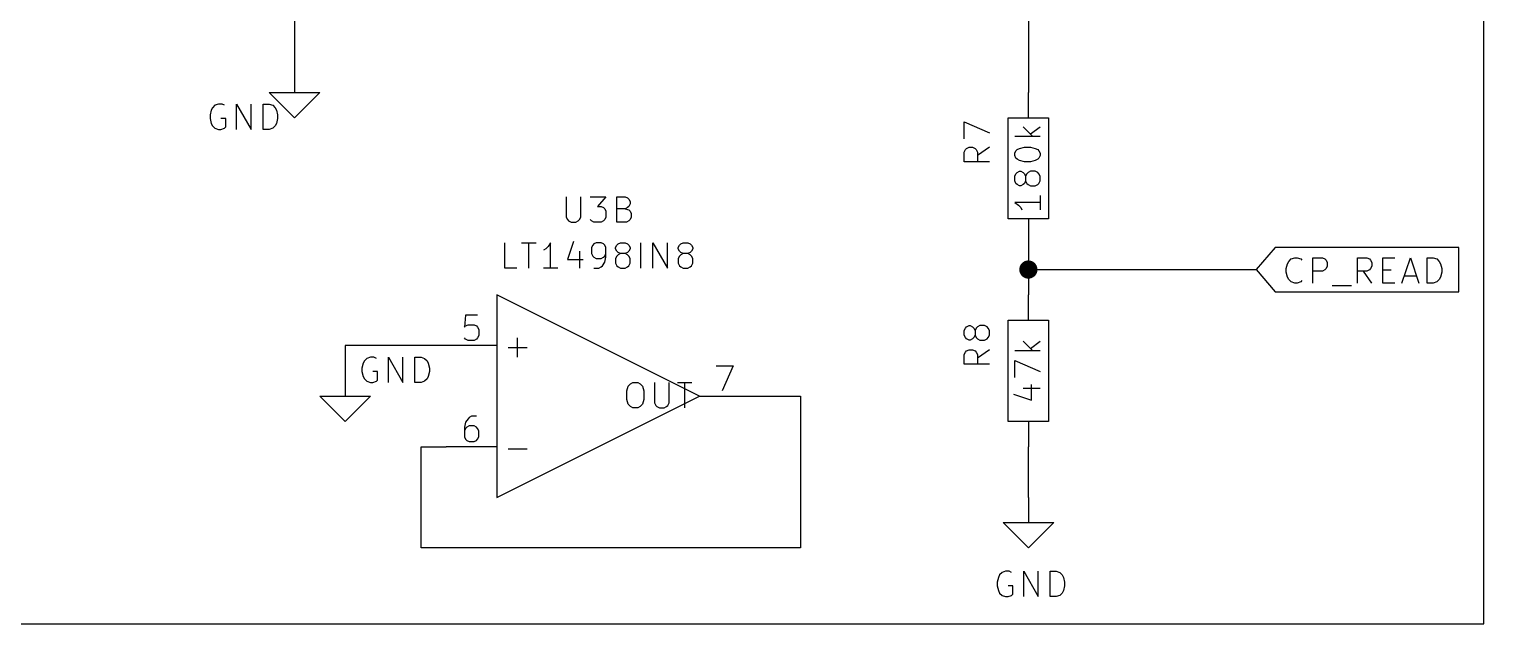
# Model space of a CAD drawing. Extents: x 0.4 to 16.1, y -11.3 to -0.4.
# Drawn here: x 11.226 to 14.1, y -3.5 to -2.325 of the extents above; entities that cross this region are included whole.
import ezdxf

# ---------------------------------------------------------------- set-up
doc = ezdxf.new("R2010")
doc.units = 0
doc.header["$MEASUREMENT"] = 0
for name, color, linetype in [('BLUE3', 171, 'CONTINUOUS'), ('CYAN2', 4, 'CONTINUOUS'), ('GREEN3', 91, 'CONTINUOUS'), ('LYELLOW', 51, 'CONTINUOUS'), ('RED2', 1, 'CONTINUOUS'), ('RED3', 11, 'CONTINUOUS')]:
    doc.layers.add(name, color=color, linetype=linetype)

msp = doc.modelspace()

# ---------------------------------------------------------------- linework, layer by layer
at = {"layer": 'BLUE3', "linetype": 'CONTINUOUS'}
for p, q in [((14.1, -3.5), (14.1, -1.15)), ((8.3, -3.5), (14.1, -3.5))]:
    msp.add_line(p, q, dxfattribs=at)
at = {"layer": 'CYAN2', "linetype": 'CONTINUOUS'}
for p, q in [((11.5857, -2.48504), (11.5833, -2.49456)), ((11.5857, -2.48504), (11.5833, -2.49456)), ((11.5833, -2.49456), (11.5833, -2.5017)), ((11.5833, -2.49456), (11.5833, -2.5017)), ((11.5881, -2.48028), (11.5857, -2.48504)), ((11.5881, -2.48028), (11.5857, -2.48504)), ((11.5929, -2.47551), (11.5881, -2.48028)), ((11.5929, -2.47551), (11.5881, -2.48028)), ((11.6, -2.47313), (11.5929, -2.47551)), ((11.6, -2.47313), (11.5929, -2.47551)), ((11.6071, -2.47313), (11.6, -2.47313)), ((11.6071, -2.47313), (11.6, -2.47313)), ((11.6119, -2.47551), (11.6071, -2.47313)), ((11.6119, -2.47551), (11.6071, -2.47313)), ((11.6357, -2.52313), (11.6357, -2.47313)), ((11.6357, -2.47313), (11.6643, -2.52313)), ((11.6357, -2.52313), (11.6357, -2.47313)), ((11.6357, -2.47313), (11.6643, -2.52313)), ((11.6643, -2.52313), (11.6643, -2.47313)), ((11.6643, -2.52313), (11.6643, -2.47313)), ((11.6881, -2.52313), (11.6881, -2.47313)), ((11.6881, -2.47313), (11.7, -2.47313)), ((11.6881, -2.52313), (11.6881, -2.47313)), ((11.6881, -2.47313), (11.7, -2.47313)), ((11.7, -2.47313), (11.7071, -2.47551)), ((11.7, -2.47313), (11.7071, -2.47551)), ((11.7071, -2.47551), (11.7119, -2.48028)), ((11.7071, -2.47551), (11.7119, -2.48028)), ((11.7119, -2.48028), (11.7143, -2.48504)), ((11.7119, -2.48028), (11.7143, -2.48504)), ((11.7143, -2.48504), (11.7167, -2.49456)), ((11.7143, -2.48504), (11.7167, -2.49456)), ((11.7167, -2.49456), (11.7167, -2.5017)), ((11.7167, -2.49456), (11.7167, -2.5017)), ((11.5833, -2.5017), (11.5857, -2.51122)), ((11.5833, -2.5017), (11.5857, -2.51122)), ((11.5857, -2.51122), (11.5881, -2.51599)), ((11.5857, -2.51122), (11.5881, -2.51599)), ((11.5881, -2.51599), (11.5929, -2.52075)), ((11.5881, -2.51599), (11.5929, -2.52075)), ((11.5929, -2.52075), (11.6, -2.52313)), ((11.5929, -2.52075), (11.6, -2.52313)), ((11.6, -2.52313), (11.6048, -2.52313)), ((11.6, -2.52313), (11.6048, -2.52313)), ((11.6143, -2.5017), (11.6048, -2.5017)), ((11.6143, -2.5017), (11.6048, -2.5017)), ((11.6048, -2.52313), (11.6119, -2.52075)), ((11.6048, -2.52313), (11.6119, -2.52075)), ((11.6119, -2.52075), (11.6143, -2.51837)), ((11.6119, -2.52075), (11.6143, -2.51837)), ((11.6143, -2.51837), (11.6143, -2.5017)), ((11.6143, -2.51837), (11.6143, -2.5017)), ((11.7, -2.52313), (11.6881, -2.52313)), ((11.7, -2.52313), (11.6881, -2.52313)), ((11.7071, -2.52075), (11.7, -2.52313)), ((11.7071, -2.52075), (11.7, -2.52313)), ((11.7119, -2.51599), (11.7071, -2.52075)), ((11.7119, -2.51599), (11.7071, -2.52075)), ((11.7143, -2.51122), (11.7119, -2.51599)), ((11.7143, -2.51122), (11.7119, -2.51599)), ((11.7167, -2.5017), (11.7143, -2.51122)), ((11.7167, -2.5017), (11.7143, -2.51122)), ((13.0731, -2.54166), (13.0731, -2.50833)), ((13.0731, -2.50833), (13.1231, -2.52976)), ((13.1898, -2.51786), (13.2088, -2.53691)), ((13.2041, -2.53214), (13.2231, -2.51786)), ((13.2231, -2.53691), (13.1731, -2.53691)), ((13.0731, -2.56785), (13.0755, -2.56309)), ((13.0731, -2.5869), (13.0731, -2.56785)), ((13.0755, -2.56309), (13.0779, -2.56071)), ((13.0779, -2.56071), (13.0827, -2.55833)), ((13.0827, -2.55833), (13.0898, -2.55833)), ((13.0898, -2.55833), (13.0946, -2.56071)), ((13.0946, -2.56071), (13.0969, -2.56309)), ((13.0969, -2.56309), (13.0993, -2.56785)), ((13.1231, -2.55833), (13.0993, -2.575)), ((13.0993, -2.56785), (13.0993, -2.5869)), ((13.1731, -2.57024), (13.1755, -2.56548)), ((13.1731, -2.575), (13.1731, -2.57024)), ((13.1755, -2.57976), (13.1731, -2.575)), ((13.1755, -2.56548), (13.1779, -2.56309)), ((13.1779, -2.58214), (13.1755, -2.57976)), ((13.1779, -2.56309), (13.1827, -2.56071)), ((13.1827, -2.58452), (13.1779, -2.58214)), ((13.1827, -2.56071), (13.1922, -2.55833)), ((13.1922, -2.5869), (13.1827, -2.58452)), ((13.1922, -2.55833), (13.2041, -2.55833)), ((13.2041, -2.55833), (13.2136, -2.56071)), ((13.2136, -2.58452), (13.2041, -2.5869)), ((13.2136, -2.56071), (13.2184, -2.56309)), ((13.2184, -2.58214), (13.2136, -2.58452)), ((13.2184, -2.56309), (13.2208, -2.56548)), ((13.2208, -2.57976), (13.2184, -2.58214)), ((13.2208, -2.56548), (13.2231, -2.57024)), ((13.2231, -2.575), (13.2208, -2.57976)), ((13.2231, -2.57024), (13.2231, -2.575)), ((13.1231, -2.5869), (13.0731, -2.5869)), ((13.1731, -2.61547), (13.1755, -2.61071)), ((13.1731, -2.625), (13.1731, -2.61547)), ((13.1755, -2.61071), (13.1779, -2.60833)), ((13.1779, -2.60833), (13.1827, -2.60595)), ((13.1827, -2.60595), (13.185, -2.60595)), ((13.185, -2.60595), (13.1898, -2.60833)), ((13.1898, -2.60833), (13.1922, -2.61071)), ((13.2041, -2.5869), (13.1922, -2.5869)), ((13.1922, -2.61071), (13.1946, -2.61547)), ((13.1969, -2.61071), (13.1946, -2.61547)), ((13.1946, -2.61547), (13.1946, -2.625)), ((13.1993, -2.60833), (13.1969, -2.61071)), ((13.2041, -2.60595), (13.1993, -2.60833)), ((13.2136, -2.60595), (13.2041, -2.60595)), ((13.2184, -2.60833), (13.2136, -2.60595)), ((13.2208, -2.61071), (13.2184, -2.60833)), ((13.2231, -2.61547), (13.2208, -2.61071)), ((13.2231, -2.625), (13.2231, -2.61547)), ((13.1755, -2.62976), (13.1731, -2.625)), ((13.1779, -2.63214), (13.1755, -2.62976)), ((13.1827, -2.63452), (13.1779, -2.63214)), ((13.185, -2.63452), (13.1827, -2.63452)), ((13.1898, -2.63214), (13.185, -2.63452)), ((13.1922, -2.62976), (13.1898, -2.63214)), ((13.1946, -2.625), (13.1922, -2.62976)), ((13.1946, -2.625), (13.1969, -2.62976)), ((13.1969, -2.62976), (13.1993, -2.63214)), ((13.1993, -2.63214), (13.2041, -2.63452)), ((13.2041, -2.63452), (13.2136, -2.63452)), ((13.2136, -2.63452), (13.2184, -2.63214)), ((13.2184, -2.63214), (13.2208, -2.62976)), ((13.2208, -2.62976), (13.2231, -2.625)), ((12.2869, -2.65613), (12.2869, -2.69661)), ((12.3155, -2.69661), (12.3155, -2.65613)), ((12.3345, -2.65613), (12.3655, -2.65613)), ((12.3655, -2.65613), (12.3488, -2.67518)), ((12.3869, -2.70613), (12.3869, -2.65613)), ((12.3869, -2.65613), (12.4036, -2.65613)), ((12.4036, -2.65613), (12.4083, -2.65851)), ((12.4083, -2.65851), (12.4107, -2.66089)), ((12.4107, -2.66089), (12.4131, -2.66565)), ((12.4131, -2.67042), (12.4107, -2.67518)), ((12.4131, -2.66565), (12.4131, -2.67042)), ((13.2231, -2.66785), (13.1731, -2.66785)), ((13.1731, -2.66785), (13.1803, -2.67261)), ((13.1803, -2.67261), (13.185, -2.67738)), ((13.2231, -2.65357), (13.2231, -2.68214)), ((12.2869, -2.69661), (12.2893, -2.70137)), ((12.2893, -2.70137), (12.2917, -2.70375)), ((12.3107, -2.70375), (12.3131, -2.70137)), ((12.3131, -2.70137), (12.3155, -2.69661)), ((12.3369, -2.70375), (12.3345, -2.70137)), ((12.3488, -2.67518), (12.356, -2.67518)), ((12.356, -2.67518), (12.3607, -2.67756)), ((12.3607, -2.67756), (12.3631, -2.67994)), ((12.3631, -2.70137), (12.3607, -2.70375)), ((12.3631, -2.67994), (12.3655, -2.6847)), ((12.3655, -2.69661), (12.3631, -2.70137)), ((12.3655, -2.6847), (12.3655, -2.69661)), ((12.4036, -2.67994), (12.3869, -2.67994)), ((12.4083, -2.67756), (12.4036, -2.67994)), ((12.4036, -2.67994), (12.4107, -2.68232)), ((12.4107, -2.67518), (12.4083, -2.67756)), ((12.4107, -2.68232), (12.4131, -2.6847)), ((12.4131, -2.70137), (12.4107, -2.70375)), ((12.4131, -2.6847), (12.4155, -2.68946)), ((12.4155, -2.69661), (12.4131, -2.70137)), ((12.4155, -2.68946), (12.4155, -2.69661)), ((13.185, -2.67738), (13.1874, -2.68214)), ((12.2917, -2.70375), (12.2964, -2.70613)), ((12.2964, -2.70613), (12.3059, -2.70613)), ((12.3059, -2.70613), (12.3107, -2.70375)), ((12.3417, -2.70613), (12.3369, -2.70375)), ((12.356, -2.70613), (12.3417, -2.70613)), ((12.3607, -2.70375), (12.356, -2.70613)), ((12.4059, -2.70613), (12.3869, -2.70613)), ((12.4107, -2.70375), (12.4059, -2.70613)), ((12.1655, -2.79713), (12.1655, -2.74713)), ((12.1988, -2.74713), (12.2274, -2.74713)), ((12.2131, -2.79713), (12.2131, -2.74713)), ((12.2464, -2.75904), (12.2417, -2.76142)), ((12.2512, -2.75428), (12.2464, -2.75904)), ((12.256, -2.74713), (12.2512, -2.75428)), ((12.256, -2.79713), (12.256, -2.74713)), ((12.3012, -2.74475), (12.2893, -2.78046)), ((12.3393, -2.75189), (12.3369, -2.75665)), ((12.3369, -2.75665), (12.3369, -2.76856)), ((12.3417, -2.74951), (12.3393, -2.75189)), ((12.3464, -2.74713), (12.3417, -2.74951)), ((12.356, -2.74713), (12.3464, -2.74713)), ((12.3607, -2.74951), (12.356, -2.74713)), ((12.3631, -2.75189), (12.3607, -2.74951)), ((12.3655, -2.75665), (12.3631, -2.75189)), ((12.3655, -2.7757), (12.3655, -2.75665)), ((12.3845, -2.75665), (12.3869, -2.75189)), ((12.3845, -2.75904), (12.3845, -2.75665)), ((12.3869, -2.7638), (12.3845, -2.75904)), ((12.3869, -2.75189), (12.3893, -2.74951)), ((12.3893, -2.74951), (12.394, -2.74713)), ((12.394, -2.74713), (12.4036, -2.74713)), ((12.4036, -2.74713), (12.4083, -2.74951)), ((12.4083, -2.74951), (12.4107, -2.75189)), ((12.4107, -2.75189), (12.4131, -2.75665)), ((12.4131, -2.75904), (12.4107, -2.7638)), ((12.4131, -2.75665), (12.4131, -2.75904)), ((12.4345, -2.79713), (12.4345, -2.74713)), ((12.4583, -2.79713), (12.4583, -2.74713)), ((12.4583, -2.74713), (12.4869, -2.79713)), ((12.4869, -2.79713), (12.4869, -2.74713)), ((12.5083, -2.75665), (12.5107, -2.75189)), ((12.5083, -2.75904), (12.5083, -2.75665)), ((12.5107, -2.7638), (12.5083, -2.75904)), ((12.5107, -2.75189), (12.5131, -2.74951)), ((12.5131, -2.74951), (12.5179, -2.74713)), ((12.5179, -2.74713), (12.5274, -2.74713)), ((12.5274, -2.74713), (12.5321, -2.74951)), ((12.5321, -2.74951), (12.5345, -2.75189)), ((12.5345, -2.75189), (12.5369, -2.75665)), ((12.5369, -2.75904), (12.5345, -2.7638)), ((12.5369, -2.75665), (12.5369, -2.75904)), ((12.2893, -2.78046), (12.3202, -2.78046)), ((12.3131, -2.7638), (12.3131, -2.79713)), ((12.3369, -2.76856), (12.3393, -2.77332)), ((12.3393, -2.77332), (12.3417, -2.7757)), ((12.3417, -2.7757), (12.3464, -2.77808)), ((12.3464, -2.77808), (12.356, -2.77808)), ((12.356, -2.77808), (12.3607, -2.7757)), ((12.3583, -2.79237), (12.3631, -2.78522)), ((12.3607, -2.7757), (12.3631, -2.77332)), ((12.3631, -2.77332), (12.3655, -2.76856)), ((12.3631, -2.78522), (12.3655, -2.7757)), ((12.3869, -2.77332), (12.3845, -2.77808)), ((12.3845, -2.77808), (12.3845, -2.78761)), ((12.3845, -2.78761), (12.3869, -2.79237)), ((12.3893, -2.76618), (12.3869, -2.7638)), ((12.3893, -2.77094), (12.3869, -2.77332)), ((12.394, -2.76856), (12.3893, -2.76618)), ((12.394, -2.76856), (12.3893, -2.77094)), ((12.4036, -2.76856), (12.394, -2.76856)), ((12.4083, -2.76618), (12.4036, -2.76856)), ((12.4083, -2.77094), (12.4036, -2.76856)), ((12.4107, -2.7638), (12.4083, -2.76618)), ((12.4107, -2.77332), (12.4083, -2.77094)), ((12.4131, -2.77808), (12.4107, -2.77332)), ((12.4107, -2.79237), (12.4131, -2.78761)), ((12.4131, -2.78761), (12.4131, -2.77808)), ((12.5107, -2.77332), (12.5083, -2.77808)), ((12.5083, -2.77808), (12.5083, -2.78761)), ((12.5083, -2.78761), (12.5107, -2.79237)), ((12.5131, -2.76618), (12.5107, -2.7638)), ((12.5131, -2.77094), (12.5107, -2.77332)), ((12.5179, -2.76856), (12.5131, -2.76618)), ((12.5179, -2.76856), (12.5131, -2.77094)), ((12.5274, -2.76856), (12.5179, -2.76856)), ((12.5321, -2.76618), (12.5274, -2.76856)), ((12.5321, -2.77094), (12.5274, -2.76856)), ((12.5345, -2.7638), (12.5321, -2.76618)), ((12.5345, -2.77332), (12.5321, -2.77094)), ((12.5369, -2.77808), (12.5345, -2.77332)), ((12.5345, -2.79237), (12.5369, -2.78761)), ((12.5369, -2.78761), (12.5369, -2.77808)), ((12.1893, -2.79713), (12.1655, -2.79713)), ((12.2702, -2.79713), (12.2417, -2.79713)), ((12.3417, -2.79713), (12.3512, -2.79713)), ((12.3512, -2.79713), (12.356, -2.79475)), ((12.356, -2.79475), (12.3583, -2.79237)), ((12.3869, -2.79237), (12.3893, -2.79475)), ((12.3893, -2.79475), (12.394, -2.79713)), ((12.394, -2.79713), (12.4036, -2.79713)), ((12.4036, -2.79713), (12.4083, -2.79475)), ((12.4083, -2.79475), (12.4107, -2.79237)), ((12.5107, -2.79237), (12.5131, -2.79475)), ((12.5131, -2.79475), (12.5179, -2.79713)), ((12.5179, -2.79713), (12.5274, -2.79713)), ((12.5274, -2.79713), (12.5321, -2.79475)), ((12.5321, -2.79475), (12.5345, -2.79237)), ((13.0731, -2.92023), (13.0755, -2.91547)), ((13.0731, -2.92976), (13.0731, -2.92023)), ((13.0755, -2.93452), (13.0731, -2.92976)), ((13.0755, -2.91547), (13.0779, -2.91309)), ((13.0779, -2.91309), (13.0827, -2.91071)), ((13.0827, -2.91071), (13.085, -2.91071)), ((13.085, -2.91071), (13.0898, -2.91309)), ((13.0898, -2.91309), (13.0922, -2.91547)), ((13.0922, -2.91547), (13.0946, -2.92023)), ((13.0946, -2.92976), (13.0922, -2.93452)), ((13.0969, -2.91547), (13.0946, -2.92023)), ((13.0946, -2.92023), (13.0946, -2.92976)), ((13.0946, -2.92976), (13.0969, -2.93452)), ((13.0993, -2.91309), (13.0969, -2.91547)), ((13.1041, -2.91071), (13.0993, -2.91309)), ((13.1136, -2.91071), (13.1041, -2.91071)), ((13.1184, -2.91309), (13.1136, -2.91071)), ((13.1208, -2.91547), (13.1184, -2.91309)), ((13.1231, -2.92023), (13.1208, -2.91547)), ((13.1208, -2.93452), (13.1231, -2.92976)), ((13.1231, -2.92976), (13.1231, -2.92023)), ((12.1719, -2.95408), (12.21, -2.95408)), ((12.1909, -2.97313), (12.1909, -2.93504)), ((13.0779, -2.9369), (13.0755, -2.93452)), ((13.0827, -2.93928), (13.0779, -2.9369)), ((13.0779, -2.96071), (13.0827, -2.95833)), ((13.085, -2.93928), (13.0827, -2.93928)), ((13.0827, -2.95833), (13.0898, -2.95833)), ((13.0898, -2.9369), (13.085, -2.93928)), ((13.0922, -2.93452), (13.0898, -2.9369)), ((13.0898, -2.95833), (13.0946, -2.96071)), ((13.0969, -2.93452), (13.0993, -2.9369)), ((13.0993, -2.9369), (13.1041, -2.93928)), ((13.1231, -2.95833), (13.0993, -2.975)), ((13.1041, -2.93928), (13.1136, -2.93928)), ((13.1136, -2.93928), (13.1184, -2.9369)), ((13.1184, -2.9369), (13.1208, -2.93452)), ((13.1898, -2.94167), (13.2088, -2.96071)), ((13.2041, -2.95595), (13.2231, -2.94167)), ((11.8857, -2.98504), (11.8833, -2.99456)), ((11.8881, -2.98028), (11.8857, -2.98504)), ((11.8929, -2.97551), (11.8881, -2.98028)), ((11.9, -2.97313), (11.8929, -2.97551)), ((11.9071, -2.97313), (11.9, -2.97313)), ((11.9119, -2.97551), (11.9071, -2.97313)), ((11.9357, -3.02313), (11.9357, -2.97313)), ((11.9357, -2.97313), (11.9643, -3.02313)), ((11.9643, -3.02313), (11.9643, -2.97313)), ((11.9881, -3.02313), (11.9881, -2.97313)), ((11.9881, -2.97313), (12, -2.97313)), ((12, -2.97313), (12.0071, -2.97551)), ((12.0071, -2.97551), (12.0119, -2.98028)), ((12.0119, -2.98028), (12.0143, -2.98504)), ((12.0143, -2.98504), (12.0167, -2.99456)), ((13.0731, -2.96785), (13.0755, -2.96309)), ((13.0731, -2.9869), (13.0731, -2.96785)), ((13.1231, -2.9869), (13.0731, -2.9869)), ((13.0755, -2.96309), (13.0779, -2.96071)), ((13.0946, -2.96071), (13.0969, -2.96309)), ((13.0969, -2.96309), (13.0993, -2.96785)), ((13.0993, -2.96785), (13.0993, -2.9869)), ((13.2231, -2.96071), (13.1731, -2.96071)), ((13.1731, -3.01309), (13.1731, -2.97976)), ((13.1731, -2.97976), (13.2231, -3.00119)), ((11.8833, -2.99456), (11.8833, -3.0017)), ((11.8833, -3.0017), (11.8857, -3.01122)), ((11.8857, -3.01122), (11.8881, -3.01599)), ((11.8881, -3.01599), (11.8929, -3.02075)), ((11.9143, -3.0017), (11.9048, -3.0017)), ((11.9143, -3.01837), (11.9143, -3.0017)), ((12.0119, -3.01599), (12.0071, -3.02075)), ((12.0143, -3.01122), (12.0119, -3.01599)), ((12.0167, -3.0017), (12.0143, -3.01122)), ((12.0167, -2.99456), (12.0167, -3.0017)), ((11.8929, -3.02075), (11.9, -3.02313)), ((11.9, -3.02313), (11.9048, -3.02313)), ((11.9048, -3.02313), (11.9119, -3.02075)), ((11.9119, -3.02075), (11.9143, -3.01837)), ((12, -3.02313), (11.9881, -3.02313)), ((12.0071, -3.02075), (12, -3.02313)), ((12.4067, -3.0398), (12.409, -3.03028)), ((12.4067, -3.05646), (12.4067, -3.0398)), ((12.409, -3.03028), (12.4138, -3.02551)), ((12.4138, -3.02551), (12.4186, -3.02313)), ((12.4186, -3.02313), (12.4281, -3.02313)), ((12.4281, -3.02313), (12.4329, -3.02551)), ((12.4329, -3.02551), (12.4376, -3.03028)), ((12.4376, -3.03028), (12.44, -3.0398)), ((12.44, -3.0398), (12.44, -3.05646)), ((12.4614, -3.02313), (12.4614, -3.06361)), ((12.49, -3.06361), (12.49, -3.02313)), ((12.5067, -3.02313), (12.5352, -3.02313)), ((12.521, -3.07313), (12.521, -3.02313)), ((13.1708, -3.04643), (13.2065, -3.05833)), ((13.1898, -3.03452), (13.2231, -3.03452)), ((13.2065, -3.05833), (13.2065, -3.02738)), ((12.409, -3.06599), (12.4067, -3.05646)), ((12.4138, -3.07075), (12.409, -3.06599)), ((12.4186, -3.07313), (12.4138, -3.07075)), ((12.4281, -3.07313), (12.4186, -3.07313)), ((12.4329, -3.07075), (12.4281, -3.07313)), ((12.4376, -3.06599), (12.4329, -3.07075)), ((12.44, -3.05646), (12.4376, -3.06599)), ((12.4614, -3.06361), (12.4638, -3.06837)), ((12.4638, -3.06837), (12.4662, -3.07075)), ((12.4662, -3.07075), (12.4709, -3.07313)), ((12.4709, -3.07313), (12.4805, -3.07313)), ((12.4805, -3.07313), (12.4852, -3.07075)), ((12.4852, -3.07075), (12.4876, -3.06837)), ((12.4876, -3.06837), (12.49, -3.06361)), ((12.1719, -3.15408), (12.21, -3.15408)), ((13.1407, -3.40804), (13.1383, -3.41756)), ((13.1383, -3.41756), (13.1383, -3.4247)), ((13.1431, -3.40328), (13.1407, -3.40804)), ((13.1479, -3.39851), (13.1431, -3.40328)), ((13.155, -3.39613), (13.1479, -3.39851)), ((13.1621, -3.39613), (13.155, -3.39613)), ((13.1669, -3.39851), (13.1621, -3.39613)), ((13.1907, -3.44613), (13.1907, -3.39613)), ((13.1907, -3.39613), (13.2193, -3.44613)), ((13.2193, -3.44613), (13.2193, -3.39613)), ((13.2431, -3.44613), (13.2431, -3.39613)), ((13.2431, -3.39613), (13.255, -3.39613)), ((13.255, -3.39613), (13.2621, -3.39851)), ((13.2621, -3.39851), (13.2669, -3.40328)), ((13.2669, -3.40328), (13.2693, -3.40804)), ((13.2693, -3.40804), (13.2717, -3.41756)), ((13.2717, -3.41756), (13.2717, -3.4247)), ((13.1383, -3.4247), (13.1407, -3.43422)), ((13.1407, -3.43422), (13.1431, -3.43899)), ((13.1431, -3.43899), (13.1479, -3.44375)), ((13.1479, -3.44375), (13.155, -3.44613)), ((13.155, -3.44613), (13.1598, -3.44613)), ((13.1693, -3.4247), (13.1598, -3.4247)), ((13.1598, -3.44613), (13.1669, -3.44375)), ((13.1669, -3.44375), (13.1693, -3.44137)), ((13.1693, -3.44137), (13.1693, -3.4247)), ((13.255, -3.44613), (13.2431, -3.44613)), ((13.2621, -3.44375), (13.255, -3.44613)), ((13.2669, -3.43899), (13.2621, -3.44375)), ((13.2693, -3.43422), (13.2669, -3.43899)), ((13.2717, -3.4247), (13.2693, -3.43422))]:
    msp.add_line(p, q, dxfattribs=at)
at = {"layer": 'GREEN3', "linetype": 'CONTINUOUS'}
for p, q in [((11.75, -2.35), (11.75, -2.4)), ((13.2, -2.35), (13.2, -2.45)), ((13.2, -2.75), (13.2, -2.8)), ((13.2, -2.8), (13.2, -2.85)), ((13.2, -2.8), (13.65, -2.8)), ((12.05, -2.95), (11.85, -2.95)), ((11.85, -2.95), (11.85, -3)), ((12.65, -3.05), (12.75, -3.05)), ((12.75, -3.05), (12.75, -3.35)), ((12, -3.35), (12, -3.15)), ((12, -3.15), (12.05, -3.15)), ((13.2, -3.25), (13.2, -3.15)), ((12.75, -3.35), (12, -3.35))]:
    msp.add_line(p, q, dxfattribs=at)
at = {"layer": 'GREEN3', "const_width": 0.018}
msp.add_lwpolyline([(13.191, -2.8, 1), (13.209, -2.8, 1)], format="xyb", close=True, dxfattribs=at)
at = {"layer": 'LYELLOW', "linetype": 'CONTINUOUS'}
for p, q in [((12.55, -3.05), (12.15, -2.85)), ((12.15, -2.85), (12.15, -3.25)), ((12.15, -3.25), (12.55, -3.05))]:
    msp.add_line(p, q, dxfattribs=at)
at = {"layer": 'RED2', "linetype": 'CONTINUOUS'}
for p, q in [((13.2, -2.25), (13.2, -2.35)), ((11.75, -2.3), (11.75, -2.35)), ((11.75, -2.4), (11.75, -2.45)), ((11.75, -2.5), (11.7, -2.45)), ((11.7, -2.45), (11.75, -2.45)), ((11.75, -2.45), (11.8, -2.45)), ((11.8, -2.45), (11.75, -2.5)), ((13.2, -2.5), (13.2, -2.45)), ((13.16, -2.7), (13.16, -2.5)), ((13.16, -2.5), (13.24, -2.5)), ((13.24, -2.5), (13.24, -2.7)), ((13.24, -2.7), (13.16, -2.7)), ((13.2, -2.7), (13.2, -2.75)), ((13.6875, -2.75624), (13.65, -2.8)), ((14.0506, -2.75624), (13.6875, -2.75624)), ((14.0506, -2.8), (14.0506, -2.75624)), ((13.7119, -2.78861), (13.7143, -2.78385)), ((13.7143, -2.78385), (13.719, -2.77909)), ((13.719, -2.77909), (13.7262, -2.7767)), ((13.7262, -2.7767), (13.7309, -2.7767)), ((13.7309, -2.7767), (13.7381, -2.77909)), ((13.7381, -2.77909), (13.7405, -2.78147)), ((13.7619, -2.8267), (13.7619, -2.7767)), ((13.7619, -2.7767), (13.7809, -2.7767)), ((13.7809, -2.7767), (13.7857, -2.77909)), ((13.7857, -2.77909), (13.7881, -2.78147)), ((13.7881, -2.78147), (13.7905, -2.78623)), ((13.7905, -2.78623), (13.7905, -2.79337)), ((13.85, -2.8267), (13.85, -2.7767)), ((13.85, -2.7767), (13.869, -2.7767)), ((13.869, -2.7767), (13.8738, -2.77909)), ((13.8738, -2.77909), (13.8762, -2.78147)), ((13.8762, -2.78147), (13.8786, -2.78623)), ((13.8786, -2.78623), (13.8786, -2.79337)), ((13.9, -2.8267), (13.9, -2.7767)), ((13.9, -2.7767), (13.9238, -2.7767)), ((13.9381, -2.8267), (13.9548, -2.7767)), ((13.9548, -2.7767), (13.9714, -2.8267)), ((13.9881, -2.8267), (13.9881, -2.7767)), ((13.9881, -2.7767), (14, -2.7767)), ((14, -2.7767), (14.0071, -2.77909)), ((14.0071, -2.77909), (14.0119, -2.78385)), ((14.0119, -2.78385), (14.0143, -2.78861)), ((13.65, -2.8), (13.6875, -2.84376)), ((13.7095, -2.79813), (13.7119, -2.78861)), ((13.7095, -2.80528), (13.7095, -2.79813)), ((13.7119, -2.8148), (13.7095, -2.80528)), ((13.7143, -2.81956), (13.7119, -2.8148)), ((13.7809, -2.8029), (13.7619, -2.8029)), ((13.7857, -2.80052), (13.7809, -2.8029)), ((13.7881, -2.79813), (13.7857, -2.80052)), ((13.7905, -2.79337), (13.7881, -2.79813)), ((13.869, -2.8029), (13.85, -2.8029)), ((13.8786, -2.8267), (13.8619, -2.8029)), ((13.8738, -2.80052), (13.869, -2.8029)), ((13.8762, -2.79813), (13.8738, -2.80052)), ((13.8786, -2.79337), (13.8762, -2.79813)), ((13.9, -2.80052), (13.9167, -2.80052)), ((13.9429, -2.81242), (13.9667, -2.81242)), ((14.0143, -2.8148), (14.0119, -2.81956)), ((14.0143, -2.78861), (14.0167, -2.79813)), ((14.0167, -2.80528), (14.0143, -2.8148)), ((14.0167, -2.79813), (14.0167, -2.80528)), ((14.0506, -2.84376), (14.0506, -2.8)), ((13.6875, -2.84376), (14.0506, -2.84376)), ((13.719, -2.82433), (13.7143, -2.81956)), ((13.7262, -2.8267), (13.719, -2.82433)), ((13.7309, -2.8267), (13.7262, -2.8267)), ((13.7381, -2.82433), (13.7309, -2.8267)), ((13.7405, -2.82194), (13.7381, -2.82433)), ((13.8, -2.83147), (13.8381, -2.83147)), ((13.9238, -2.8267), (13.9, -2.8267)), ((14, -2.8267), (13.9881, -2.8267)), ((14.0071, -2.82433), (14, -2.8267)), ((14.0119, -2.81956), (14.0071, -2.82433)), ((12.55, -3.05), (12.15, -2.85)), ((12.15, -2.85), (12.15, -3.25)), ((13.2, -2.9), (13.2, -2.85)), ((13.16, -3.1), (13.16, -2.9)), ((13.16, -2.9), (13.24, -2.9)), ((13.24, -2.9), (13.24, -3.1)), ((12.15, -2.95), (12.05, -2.95)), ((11.85, -3), (11.85, -3.05)), ((11.85, -3.1), (11.8, -3.05)), ((11.8, -3.05), (11.85, -3.05)), ((11.85, -3.05), (11.9, -3.05)), ((11.9, -3.05), (11.85, -3.1)), ((12.15, -3.25), (12.55, -3.05)), ((12.55, -3.05), (12.65, -3.05)), ((13.24, -3.1), (13.16, -3.1)), ((13.2, -3.1), (13.2, -3.15)), ((12.15, -3.15), (12.05, -3.15)), ((13.2, -3.25), (13.2, -3.3)), ((13.2, -3.35), (13.15, -3.3)), ((13.15, -3.3), (13.2, -3.3)), ((13.2, -3.3), (13.25, -3.3)), ((13.25, -3.3), (13.2, -3.35))]:
    msp.add_line(p, q, dxfattribs=at)
at = {"layer": 'RED3', "linetype": 'CONTINUOUS'}
for p, q in [((12.0881, -2.88988), (12.0857, -2.91369)), ((12.1119, -2.88988), (12.0881, -2.88988)), ((12.0857, -2.91369), (12.0881, -2.91131)), ((12.0881, -2.91131), (12.0929, -2.90893)), ((12.0929, -2.90893), (12.1048, -2.90893)), ((12.1048, -2.90893), (12.1095, -2.91131)), ((12.1095, -2.91131), (12.1119, -2.91369)), ((12.1119, -2.91369), (12.1143, -2.91845)), ((12.1143, -2.93035), (12.1119, -2.93512)), ((12.1143, -2.91845), (12.1143, -2.93035)), ((12.0881, -2.9375), (12.0857, -2.93512)), ((12.0929, -2.93988), (12.0881, -2.9375)), ((12.1048, -2.93988), (12.0929, -2.93988)), ((12.1095, -2.9375), (12.1048, -2.93988)), ((12.1119, -2.93512), (12.1095, -2.9375)), ((12.5833, -2.98988), (12.6167, -2.98988)), ((12.6167, -2.98988), (12.5952, -3.03988)), ((12.0881, -3.10178), (12.0857, -3.11131)), ((12.0929, -3.09464), (12.0881, -3.10178)), ((12.0952, -3.09226), (12.0929, -3.09464)), ((12.1, -3.08988), (12.0952, -3.09226)), ((12.1095, -3.08988), (12.1, -3.08988)), ((12.0857, -3.11131), (12.0857, -3.13035)), ((12.0881, -3.11369), (12.0857, -3.11845)), ((12.0857, -3.13035), (12.0881, -3.13512)), ((12.0905, -3.11131), (12.0881, -3.11369)), ((12.0952, -3.10893), (12.0905, -3.11131)), ((12.1048, -3.10893), (12.0952, -3.10893)), ((12.1095, -3.11131), (12.1048, -3.10893)), ((12.1119, -3.11369), (12.1095, -3.11131)), ((12.1143, -3.11845), (12.1119, -3.11369)), ((12.1119, -3.13512), (12.1143, -3.13035)), ((12.1143, -3.13035), (12.1143, -3.11845)), ((12.0881, -3.13512), (12.0905, -3.1375)), ((12.0905, -3.1375), (12.0952, -3.13988)), ((12.0952, -3.13988), (12.1048, -3.13988)), ((12.1048, -3.13988), (12.1095, -3.1375)), ((12.1095, -3.1375), (12.1119, -3.13512))]:
    msp.add_line(p, q, dxfattribs=at)

doc.saveas('drawing.dxf')
